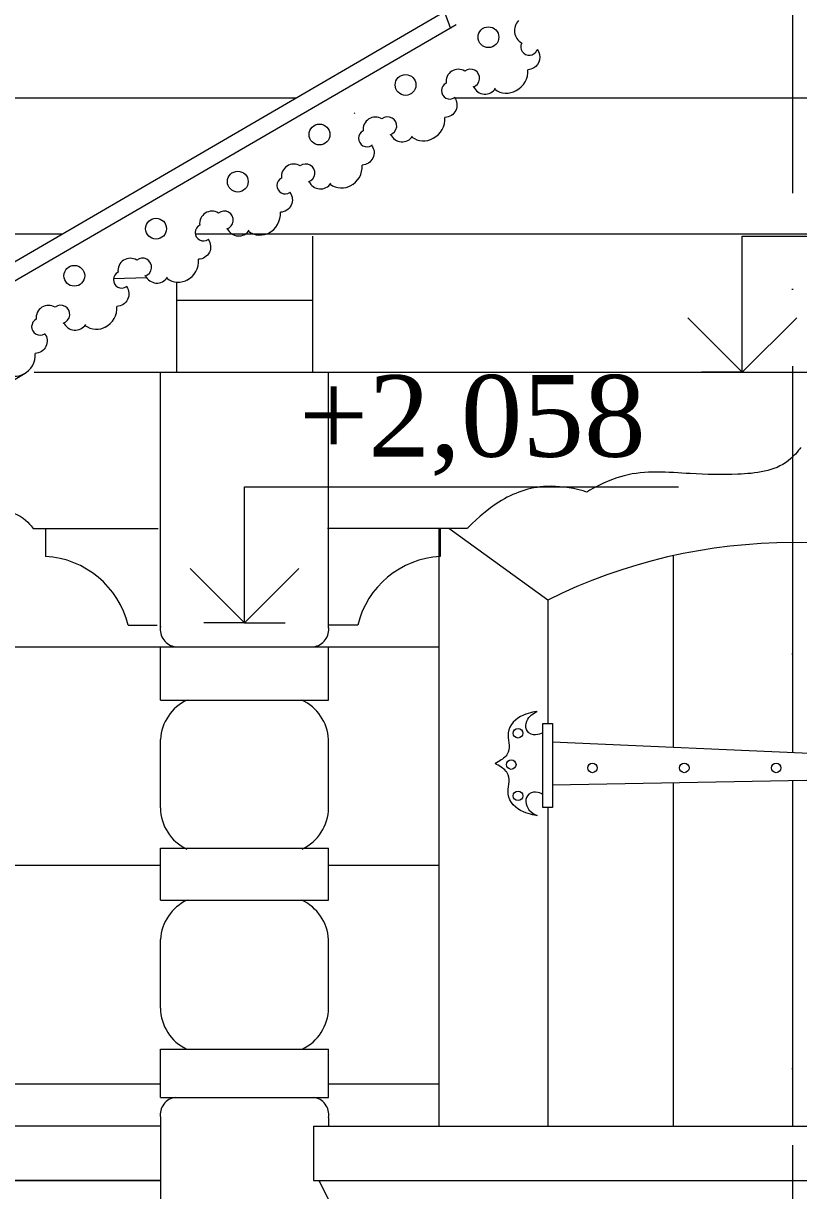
# Model space of a CAD drawing. Header units: millimetres. Extents: x 2399 to 111977, y 1313 to 59551.
# Drawn here: x 14131 to 15557, y 32782 to 34928 of the extents above; entities that cross this region are included whole.
import ezdxf

# ---------------------------------------------------------------- set-up
doc = ezdxf.new("R2010")
doc.units = ezdxf.units.MM
doc.linetypes.add('Штрихпунктирная', pattern=[670.277762, 352.777767, -176.388884, 0, -141.111112])
doc.layers.add('dim Level', color=7, linetype='Continuous', lineweight=13)
doc.layers.add('main line', color=7, linetype='Continuous', lineweight=13)
doc.layers.add('hatch1', color=7, linetype='Continuous', lineweight=20, true_color=0x6a6a6a)
doc.styles.add('СГЕНЕРИР_СТИЛЬ_1', font='georgia.ttf')

msp = doc.modelspace()

# ---------------------------------------------------------------- linework, layer by layer
at = {"layer": 'dim Level', "color": 7, "linetype": 'Continuous', "lineweight": 13}
for p, q in [((15452.9536, 34286.9612), (15452.9536, 34536.9612)), ((15452.9536, 34536.9612), (16204.5911, 34536.9612)), ((15452.9536, 34286.9612), (15352.9536, 34386.9612)), ((15552.9536, 34386.9612), (15452.9536, 34286.9612)), ((15452.9536, 34286.9612), (15377.9536, 34286.9612)), ((15452.9536, 34286.9612), (15527.9536, 34286.9612)), ((14537.768, 33826.3403), (14537.768, 34076.3403)), ((14537.768, 34076.3403), (15335.9505, 34076.3403)), ((14537.768, 33826.3403), (14437.768, 33926.3403)), ((14637.768, 33926.3403), (14537.768, 33826.3403)), ((14537.768, 33826.3403), (14462.768, 33826.3403)), ((14537.768, 33826.3403), (14612.768, 33826.3403))]:
    msp.add_line(p, q, dxfattribs=at)
at = {"layer": 'hatch1', "color": 251, "linetype": 'Continuous', "lineweight": 20, "true_color": 0x6a6a6a}
for p, q in [((14895.2827, 33999.7568), (14895.2827, 32901.1482)), ((15095.2827, 33868.1024), (14913.3049, 33999.7568)), ((15545.2827, 33973.5881), (15545.2827, 33588.1714)), ((15326.1849, 33949.6004), (15326.1849, 33597.8761)), ((15095.2827, 33868.1024), (15095.2827, 33641.1378)), ((13301.1896, 33782.3665), (14385.1734, 33782.3665)), ((14692.303, 33782.2105), (14895.2827, 33782.2105)), ((15086.4676, 33641.1378), (15103.9781, 33641.1378)), ((15086.4676, 33486.4618), (15086.4676, 33641.1378)), ((15103.9781, 33641.1378), (15103.9781, 33486.4618)), ((15103.9781, 33607.7185), (15815.3976, 33576.207)), ((15103.9781, 33528.5627), (15815.3976, 33541.1302)), ((15326.1849, 33532.488), (15326.1849, 32900.9055)), ((15545.2827, 33536.3585), (15545.2827, 32901.1482)), ((15103.9781, 33486.4618), (15086.4676, 33486.4618)), ((15095.2827, 33486.4618), (15095.2827, 32901.1482)), ((13274.1843, 33380.5109), (14383.1905, 33380.5109)), ((14692.303, 33380.5109), (14895.2827, 33380.5109)), ((13274.1843, 32978.6595), (14383.1905, 32978.6595)), ((14692.303, 32978.6595), (14895.2827, 32978.6595))]:
    msp.add_line(p, q, dxfattribs=at)
for centre in [(15040.6352, 33623.1341), (15028.2949, 33565.5164), (15177.5311, 33559.4268), (15346.3987, 33559.4268), (15515.2664, 33559.4268), (15040.6352, 33508.1486)]:
    msp.add_circle(centre, 8.701, dxfattribs=at)
msp.add_arc((15545.2827, 32960.9995), 1012.5886, 63.6146861, 116.3853139, dxfattribs=at)
for points, knots in [([(15075.579, 33663.058), (15075.579, 33663.058), (15062.4677, 33661.5888), (15050.5831, 33656.3604), (15036.5359, 33650.1806), (15024.4229, 33638.9418), (15022.7618, 33623.8902), (15021.4274, 33611.7999), (15027.3327, 33599.4185), (15022.7618, 33588.2832), (15019.8812, 33581.2657), (15013.5508, 33576.5855), (15007.0353, 33572.5567), (15002.7931, 33569.9336), (14998.4303, 33567.5124), (14998.4303, 33567.5124)], [0, 0, 0, 0, 1, 1, 1, 2, 2, 2, 3, 3, 3, 4, 4, 4, 5, 5, 5, 5]), ([(15085.6387, 33623.8902), (15085.6387, 33623.8902), (15070.9167, 33615.3126), (15060.7427, 33623.8902), (15052.4424, 33630.8881), (15053.7778, 33643.7257), (15060.7427, 33652.3759), (15066.5334, 33659.5679), (15075.579, 33663.058), (15075.579, 33663.058)], [0, 0, 0, 0, 1, 1, 1, 2, 2, 2, 3, 3, 3, 3]), ([(15075.579, 33471.9667), (15075.579, 33471.9667), (15062.4677, 33473.4359), (15050.5831, 33478.6643), (15036.5359, 33484.8441), (15024.4229, 33496.0829), (15022.7618, 33511.1345), (15021.4274, 33523.2248), (15027.3327, 33535.6062), (15022.7618, 33546.7416), (15019.8812, 33553.759), (15013.5508, 33558.4392), (15007.0353, 33562.468), (15002.7931, 33565.0911), (14998.4303, 33567.5124), (14998.4303, 33567.5124)], [0, 0, 0, 0, 1, 1, 1, 2, 2, 2, 3, 3, 3, 4, 4, 4, 5, 5, 5, 5]), ([(15085.6387, 33511.1345), (15085.6387, 33511.1345), (15070.9167, 33519.7121), (15060.7427, 33511.1345), (15052.4424, 33504.1366), (15053.7778, 33491.299), (15060.7427, 33482.6488), (15066.5334, 33475.4568), (15075.579, 33471.9667), (15075.579, 33471.9667)], [0, 0, 0, 0, 1, 1, 1, 2, 2, 2, 3, 3, 3, 3])]:
    msp.add_open_spline(points, degree=3, knots=knots, dxfattribs=at)
at = {"layer": 'main line', "color": 7, "linetype": 'Штрихпунктирная', "lineweight": 13}
for p, q in [((15545.2827, 57761.4746), (15545.2827, 33588.1714)), ((15545.2827, 33536.3585), (15545.2827, 30677.4497))]:
    msp.add_line(p, q, dxfattribs=at)
at = {"layer": 'main line', "color": 7, "linetype": 'Continuous', "lineweight": 13}
for p, q in [((14917.2782, 34918.0722), (14759.3989, 35357.6084)), ((14913.9611, 34954.0695), (12133.6073, 33338.9303)), ((14926.7265, 34925.812), (12053.0658, 33256.4697)), ((13114.4113, 34791.1796), (14633.557, 34791.1796)), ((14923.9625, 34791.1796), (16166.6029, 34791.1796)), ((13159.3304, 34541.1796), (14203.1987, 34541.1796)), ((14447.212, 34541.1796), (16512.226, 34541.1796)), ((14662.7467, 34536.9612), (14662.7467, 34286.9612)), ((14358.2858, 34460.2278), (14296.8474, 34458.7444)), ((14412.7467, 34452.5213), (14412.7467, 34286.9612)), ((14412.7467, 34419.1327), (14662.7467, 34419.1327)), ((12882.0656, 33529.5245), (14131.1901, 34283.0751)), ((14151.2202, 34286.9612), (16939.3452, 34286.9612)), ((14383.2393, 33816.6782), (14383.2393, 34286.9612)), ((14692.3518, 33816.6782), (14692.3518, 34286.9612)), ((14171.9092, 33999.7568), (14171.9092, 33948.2269)), ((14947.5502, 33999.7568), (14690.3301, 33999.7568)), ((14897.7053, 33999.7568), (14897.7053, 33948.2269)), ((14323.7674, 33821.7053), (14377.2627, 33821.7053)), ((14745.8471, 33821.7053), (14692.3518, 33821.7053)), ((14383.1905, 33782.2105), (14692.303, 33782.2105)), ((14383.1905, 33684.2955), (14383.1905, 33782.2105)), ((14692.303, 33684.2955), (14692.303, 33782.2105)), ((14383.1905, 33684.2955), (14692.303, 33684.2955)), ((14383.1905, 33485.9539), (14383.1905, 33611.7488)), ((14692.303, 33485.9539), (14692.303, 33611.7488)), ((14692.303, 33485.9539), (14692.303, 33611.7488)), ((14383.1905, 33412.0655), (14692.303, 33412.0655)), ((14383.1905, 33316.3832), (14383.1905, 33412.0655)), ((14692.303, 33316.3832), (14692.303, 33412.0655)), ((14383.1905, 33316.3832), (14692.303, 33316.3832)), ((14383.1905, 33118.0417), (14383.1905, 33243.8365)), ((14692.303, 33118.0417), (14692.303, 33243.8365)), ((14692.303, 33118.0417), (14692.303, 33243.8365)), ((14383.1905, 33042.471), (14692.303, 33042.471)), ((14383.1905, 32953.7977), (14383.1905, 33042.471)), ((14692.303, 32953.7977), (14692.303, 33042.471)), ((14383.1905, 32953.7977), (14692.303, 32953.7977)), ((14383.1905, 32901.1482), (12876.4631, 32901.1482)), ((14383.1905, 32916.8578), (14383.1905, 32901.1482)), ((14383.1905, 32901.1482), (14383.1905, 32762.5465)), ((14664.4829, 32901.1482), (14664.4829, 32801.1482)), ((14664.4829, 32901.1482), (16424.568, 32901.1482)), ((14692.303, 32916.8578), (14692.303, 32901.1482)), ((12879.7428, 32801.2773), (14383.1905, 32801.2773)), ((14383.1905, 32801.2773), (12879.7428, 32801.2773)), ((14664.4829, 32801.1482), (16424.568, 32801.1482)), ((14692.303, 32766.1082), (14675.2242, 32801.1482))]:
    msp.add_line(p, q, dxfattribs=at)
at = {"layer": 'main line', "color": 7, "linetype": 'Continuous', "lineweight": 13, "flags": 128}
for points in [[(15041.4346, 34933.4223, 0.481155446), (15047.4842, 34891.9329, 1.043553113), (15075.3477, 34878.9919)], [(15047.4842, 34891.9329, 1.043553113), (15075.3477, 34878.9919)], [(15047.4842, 34891.9329, 1.043553113), (15075.3477, 34878.9919)], [(15047.4842, 34891.9329, 1.043553113), (15075.3477, 34878.9919)], [(15047.4842, 34891.9329, 1.043553113), (15075.3477, 34878.9919)], [(15047.4842, 34891.9329, 1.043553113), (15075.3477, 34878.9919)], [(15075.7763, 34879.1103, 0.01131157), (15076.3609, 34879.4873, -0.443224428), (15069.6723, 34846.3011)], [(15075.7763, 34879.1103, 0.01131157), (15076.3609, 34879.4873, -0.443224428), (15069.6723, 34846.3011)], [(15075.7763, 34879.1103, 0.01131157), (15076.3609, 34879.4873, -0.443224428), (15069.6723, 34846.3011)], [(15075.7763, 34879.1103, 0.01131157), (15076.3609, 34879.4873, -0.443224428), (15069.6723, 34846.3011)], [(15075.7763, 34879.1103, 0.01131157), (15076.3609, 34879.4873, -0.443224428), (15069.6723, 34846.3011)], [(15075.7763, 34879.1103, 0.01131157), (15076.3609, 34879.4873, -0.443224428), (15069.6723, 34846.3011)], [(15077.3987, 34880.0851, -0.017938026), (15076.5054, 34879.2892)], [(15077.3987, 34880.0851, -0.017938026), (15076.5054, 34879.2892)], [(15077.3987, 34880.0851, -0.017938026), (15076.5054, 34879.2892)], [(15077.3987, 34880.0851, -0.017938026), (15076.5054, 34879.2892)], [(15077.3987, 34880.0851, -0.017938026), (15076.5054, 34879.2892)], [(15077.3987, 34880.0851, -0.017938026), (15076.5054, 34879.2892)], [(14958.0171, 34811.3292, 1.219803903), (14942.9458, 34840.3638, 0.63216014), (14908.4455, 34818.1879, 1.067465283), (14923.9625, 34791.7159, -0.60309642), (14906.3888, 34755.3226)], [(14958.0171, 34811.3292, 1.219803903), (14942.9458, 34840.3638, 0.63216014), (14908.4455, 34818.1879, 1.067465283), (14923.9625, 34791.7159, -0.60309642), (14906.3888, 34755.3226)], [(14958.0171, 34811.3292, 1.219803903), (14942.9458, 34840.3638, 0.63216014), (14908.4455, 34818.1879, 1.067465283), (14923.9625, 34791.7159, -0.60309642), (14906.3888, 34755.3226)], [(14958.0171, 34811.3292, 1.219803903), (14942.9458, 34840.3638, 0.63216014), (14908.4455, 34818.1879, 1.067465283), (14923.9625, 34791.7159, -0.60309642), (14906.3888, 34755.3226)], [(14958.0171, 34811.3292, 1.219803903), (14942.9458, 34840.3638, 0.63216014), (14908.4455, 34818.1879, 1.067465283), (14923.9625, 34791.7159, -0.60309642), (14906.3888, 34755.3226)], [(14958.0171, 34811.3292, 1.219803903), (14942.9458, 34840.3638, 0.63216014), (14908.4455, 34818.1879, 1.067465283), (14923.9625, 34791.7159, -0.60309642), (14906.3888, 34755.3226)], [(15037.0719, 34804.8031, 0.304535594), (15058.7872, 34843.094)], [(15037.0719, 34804.8031, 0.304535594), (15058.7872, 34843.094)], [(15037.0719, 34804.8031, 0.304535594), (15058.7872, 34843.094)], [(15037.0719, 34804.8031, 0.304535594), (15058.7872, 34843.094)], [(15037.0719, 34804.8031, 0.304535594), (15058.7872, 34843.094)], [(15037.0719, 34804.8031, 0.304535594), (15058.7872, 34843.094)], [(15069.6723, 34846.3011, -0.126150952), (15058.7872, 34843.094)], [(15069.6723, 34846.3011, -0.126150952), (15058.7872, 34843.094)], [(15069.6723, 34846.3011, -0.126150952), (15058.7872, 34843.094)], [(15069.6723, 34846.3011, -0.126150952), (15058.7872, 34843.094)], [(15069.6723, 34846.3011, -0.126150952), (15058.7872, 34843.094)], [(15069.6723, 34846.3011, -0.126150952), (15058.7872, 34843.094)], [(14959.055, 34811.9269, 0.60309642), (14999.353, 34808.8638)], [(14959.055, 34811.9269, 0.60309642), (14999.353, 34808.8638)], [(14959.055, 34811.9269, 0.60309642), (14999.353, 34808.8638)], [(14959.055, 34811.9269, 0.60309642), (14999.353, 34808.8638)], [(14959.055, 34811.9269, 0.60309642), (14999.353, 34808.8638)], [(14959.055, 34811.9269, 0.60309642), (14999.353, 34808.8638)], [(14998.0123, 34806.9551, 0.304535594), (15037.0719, 34804.8031)], [(14998.0123, 34806.9551, 0.304535594), (15037.0719, 34804.8031)], [(14998.0123, 34806.9551, 0.304535594), (15037.0719, 34804.8031)], [(14998.0123, 34806.9551, 0.304535594), (15037.0719, 34804.8031)], [(14998.0123, 34806.9551, 0.304535594), (15037.0719, 34804.8031)], [(14998.0123, 34806.9551, 0.304535594), (15037.0719, 34804.8031)], [(14925.0003, 34792.3137, -0.017938026), (14924.107, 34791.5178)], [(14925.0003, 34792.3137, -0.017938026), (14924.107, 34791.5178)], [(14925.0003, 34792.3137, -0.017938026), (14924.107, 34791.5178)], [(14925.0003, 34792.3137, -0.017938026), (14924.107, 34791.5178)], [(14925.0003, 34792.3137, -0.017938026), (14924.107, 34791.5178)], [(14925.0003, 34792.3137, -0.017938026), (14924.107, 34791.5178)], [(14740.4497, 34763.7406, -0.017938026), (14739.7085, 34762.8013)], [(14740.4497, 34763.7406, -0.017938026), (14739.7085, 34762.8013)], [(14740.4497, 34763.7406, -0.017938026), (14739.7085, 34762.8013)], [(14740.4497, 34763.7406, -0.017938026), (14739.7085, 34762.8013)], [(14740.4497, 34763.7406, -0.017938026), (14739.7085, 34762.8013)], [(14740.4497, 34763.7406, -0.017938026), (14739.7085, 34762.8013)], [(14805.6187, 34723.5578, 1.219803903), (14790.5474, 34752.5924, 0.63216014), (14756.047, 34730.4165, 1.067465283), (14771.564, 34703.9445, -0.60309642), (14753.9904, 34667.5511)], [(14805.6187, 34723.5578, 1.219803903), (14790.5474, 34752.5924, 0.63216014), (14756.047, 34730.4165, 1.067465283), (14771.564, 34703.9445, -0.60309642), (14753.9904, 34667.5511)], [(14805.6187, 34723.5578, 1.219803903), (14790.5474, 34752.5924, 0.63216014), (14756.047, 34730.4165, 1.067465283), (14771.564, 34703.9445, -0.60309642), (14753.9904, 34667.5511)], [(14805.6187, 34723.5578, 1.219803903), (14790.5474, 34752.5924, 0.63216014), (14756.047, 34730.4165, 1.067465283), (14771.564, 34703.9445, -0.60309642), (14753.9904, 34667.5511)], [(14805.6187, 34723.5578, 1.219803903), (14790.5474, 34752.5924, 0.63216014), (14756.047, 34730.4165, 1.067465283), (14771.564, 34703.9445, -0.60309642), (14753.9904, 34667.5511)], [(14805.6187, 34723.5578, 1.219803903), (14790.5474, 34752.5924, 0.63216014), (14756.047, 34730.4165, 1.067465283), (14771.564, 34703.9445, -0.60309642), (14753.9904, 34667.5511)], [(14884.6735, 34717.0317, 0.304535594), (14906.3888, 34755.3226)], [(14884.6735, 34717.0317, 0.304535594), (14906.3888, 34755.3226)], [(14884.6735, 34717.0317, 0.304535594), (14906.3888, 34755.3226)], [(14884.6735, 34717.0317, 0.304535594), (14906.3888, 34755.3226)], [(14884.6735, 34717.0317, 0.304535594), (14906.3888, 34755.3226)], [(14884.6735, 34717.0317, 0.304535594), (14906.3888, 34755.3226)], [(14806.6566, 34724.1555, 0.60309642), (14846.9546, 34721.0924)], [(14806.6566, 34724.1555, 0.60309642), (14846.9546, 34721.0924)], [(14806.6566, 34724.1555, 0.60309642), (14846.9546, 34721.0924)], [(14806.6566, 34724.1555, 0.60309642), (14846.9546, 34721.0924)], [(14806.6566, 34724.1555, 0.60309642), (14846.9546, 34721.0924)], [(14806.6566, 34724.1555, 0.60309642), (14846.9546, 34721.0924)], [(14772.6019, 34704.5423, -0.017938026), (14771.7086, 34703.7464)], [(14772.6019, 34704.5423, -0.017938026), (14771.7086, 34703.7464)], [(14772.6019, 34704.5423, -0.017938026), (14771.7086, 34703.7464)], [(14772.6019, 34704.5423, -0.017938026), (14771.7086, 34703.7464)], [(14772.6019, 34704.5423, -0.017938026), (14771.7086, 34703.7464)], [(14772.6019, 34704.5423, -0.017938026), (14771.7086, 34703.7464)], [(14845.6139, 34719.1837, 0.304535594), (14884.6735, 34717.0317)], [(14845.6139, 34719.1837, 0.304535594), (14884.6735, 34717.0317)], [(14845.6139, 34719.1837, 0.304535594), (14884.6735, 34717.0317)], [(14845.6139, 34719.1837, 0.304535594), (14884.6735, 34717.0317)], [(14845.6139, 34719.1837, 0.304535594), (14884.6735, 34717.0317)], [(14845.6139, 34719.1837, 0.304535594), (14884.6735, 34717.0317)], [(14655.3474, 34637.0115, 1.219803903), (14640.2762, 34666.0461, 0.63216014), (14605.7758, 34643.8702, 1.067465283), (14621.2928, 34617.3982, -0.60309642), (14603.7191, 34581.0049)], [(14655.3474, 34637.0115, 1.219803903), (14640.2762, 34666.0461, 0.63216014), (14605.7758, 34643.8702, 1.067465283), (14621.2928, 34617.3982, -0.60309642), (14603.7191, 34581.0049)], [(14655.3474, 34637.0115, 1.219803903), (14640.2762, 34666.0461, 0.63216014), (14605.7758, 34643.8702, 1.067465283), (14621.2928, 34617.3982, -0.60309642), (14603.7191, 34581.0049)], [(14655.3474, 34637.0115, 1.219803903), (14640.2762, 34666.0461, 0.63216014), (14605.7758, 34643.8702, 1.067465283), (14621.2928, 34617.3982, -0.60309642), (14603.7191, 34581.0049)], [(14655.3474, 34637.0115, 1.219803903), (14640.2762, 34666.0461, 0.63216014), (14605.7758, 34643.8702, 1.067465283), (14621.2928, 34617.3982, -0.60309642), (14603.7191, 34581.0049)], [(14655.3474, 34637.0115, 1.219803903), (14640.2762, 34666.0461, 0.63216014), (14605.7758, 34643.8702, 1.067465283), (14621.2928, 34617.3982, -0.60309642), (14603.7191, 34581.0049)], [(14732.2751, 34629.2603, 0.304535594), (14753.9904, 34667.5511)], [(14732.2751, 34629.2603, 0.304535594), (14753.9904, 34667.5511)], [(14732.2751, 34629.2603, 0.304535594), (14753.9904, 34667.5511)], [(14732.2751, 34629.2603, 0.304535594), (14753.9904, 34667.5511)], [(14732.2751, 34629.2603, 0.304535594), (14753.9904, 34667.5511)], [(14732.2751, 34629.2603, 0.304535594), (14753.9904, 34667.5511)], [(14656.3853, 34637.6092, 0.60309642), (14696.6833, 34634.5461)], [(14656.3853, 34637.6092, 0.60309642), (14696.6833, 34634.5461)], [(14656.3853, 34637.6092, 0.60309642), (14696.6833, 34634.5461)], [(14656.3853, 34637.6092, 0.60309642), (14696.6833, 34634.5461)], [(14656.3853, 34637.6092, 0.60309642), (14696.6833, 34634.5461)], [(14656.3853, 34637.6092, 0.60309642), (14696.6833, 34634.5461)], [(14622.3307, 34617.996, -0.017938026), (14621.4373, 34617.2001)], [(14622.3307, 34617.996, -0.017938026), (14621.4373, 34617.2001)], [(14622.3307, 34617.996, -0.017938026), (14621.4373, 34617.2001)], [(14622.3307, 34617.996, -0.017938026), (14621.4373, 34617.2001)], [(14622.3307, 34617.996, -0.017938026), (14621.4373, 34617.2001)], [(14622.3307, 34617.996, -0.017938026), (14621.4373, 34617.2001)], [(14695.3426, 34632.6374, 0.304535594), (14734.4022, 34630.4854)], [(14695.3426, 34632.6374, 0.304535594), (14734.4022, 34630.4854)], [(14695.3426, 34632.6374, 0.304535594), (14734.4022, 34630.4854)], [(14695.3426, 34632.6374, 0.304535594), (14734.4022, 34630.4854)], [(14695.3426, 34632.6374, 0.304535594), (14734.4022, 34630.4854)], [(14695.3426, 34632.6374, 0.304535594), (14734.4022, 34630.4854)], [(14505.0762, 34550.4652, 1.219803903), (14490.0049, 34579.4998, 0.63216014), (14455.5045, 34557.3239, 1.067465283), (14471.0216, 34530.8519, -0.60309642), (14453.4479, 34494.4586)], [(14505.0762, 34550.4652, 1.219803903), (14490.0049, 34579.4998, 0.63216014), (14455.5045, 34557.3239, 1.067465283), (14471.0216, 34530.8519, -0.60309642), (14453.4479, 34494.4586)], [(14505.0762, 34550.4652, 1.219803903), (14490.0049, 34579.4998, 0.63216014), (14455.5045, 34557.3239, 1.067465283), (14471.0216, 34530.8519, -0.60309642), (14453.4479, 34494.4586)], [(14505.0762, 34550.4652, 1.219803903), (14490.0049, 34579.4998, 0.63216014), (14455.5045, 34557.3239, 1.067465283), (14471.0216, 34530.8519, -0.60309642), (14453.4479, 34494.4586)], [(14505.0762, 34550.4652, 1.219803903), (14490.0049, 34579.4998, 0.63216014), (14455.5045, 34557.3239, 1.067465283), (14471.0216, 34530.8519, -0.60309642), (14453.4479, 34494.4586)], [(14505.0762, 34550.4652, 1.219803903), (14490.0049, 34579.4998, 0.63216014), (14455.5045, 34557.3239, 1.067465283), (14471.0216, 34530.8519, -0.60309642), (14453.4479, 34494.4586)], [(14582.0038, 34542.714, 0.304535594), (14603.7191, 34581.0049)], [(14582.0038, 34542.714, 0.304535594), (14603.7191, 34581.0049)], [(14582.0038, 34542.714, 0.304535594), (14603.7191, 34581.0049)], [(14582.0038, 34542.714, 0.304535594), (14603.7191, 34581.0049)], [(14582.0038, 34542.714, 0.304535594), (14603.7191, 34581.0049)], [(14582.0038, 34542.714, 0.304535594), (14603.7191, 34581.0049)], [(14506.1141, 34551.0629, 0.60309642), (14546.4121, 34547.9998)], [(14506.1141, 34551.0629, 0.60309642), (14546.4121, 34547.9998)], [(14506.1141, 34551.0629, 0.60309642), (14546.4121, 34547.9998)], [(14506.1141, 34551.0629, 0.60309642), (14546.4121, 34547.9998)], [(14506.1141, 34551.0629, 0.60309642), (14546.4121, 34547.9998)], [(14506.1141, 34551.0629, 0.60309642), (14546.4121, 34547.9998)], [(14472.0594, 34531.4497, -0.017938026), (14471.1661, 34530.6538)], [(14472.0594, 34531.4497, -0.017938026), (14471.1661, 34530.6538)], [(14472.0594, 34531.4497, -0.017938026), (14471.1661, 34530.6538)], [(14472.0594, 34531.4497, -0.017938026), (14471.1661, 34530.6538)], [(14472.0594, 34531.4497, -0.017938026), (14471.1661, 34530.6538)], [(14472.0594, 34531.4497, -0.017938026), (14471.1661, 34530.6538)], [(14545.0714, 34546.0911, 0.304535594), (14584.131, 34543.9391)], [(14545.0714, 34546.0911, 0.304535594), (14584.131, 34543.9391)], [(14545.0714, 34546.0911, 0.304535594), (14584.131, 34543.9391)], [(14545.0714, 34546.0911, 0.304535594), (14584.131, 34543.9391)], [(14545.0714, 34546.0911, 0.304535594), (14584.131, 34543.9391)], [(14545.0714, 34546.0911, 0.304535594), (14584.131, 34543.9391)], [(14354.8049, 34463.9189, 1.219803903), (14339.7337, 34492.9535, 0.63216014), (14305.2333, 34470.7776, 1.067465283), (14320.7503, 34444.3056, -0.60309642), (14303.1766, 34407.9123)], [(14354.8049, 34463.9189, 1.219803903), (14339.7337, 34492.9535, 0.63216014), (14305.2333, 34470.7776, 1.067465283), (14320.7503, 34444.3056, -0.60309642), (14303.1766, 34407.9123)], [(14354.8049, 34463.9189, 1.219803903), (14339.7337, 34492.9535, 0.63216014), (14305.2333, 34470.7776, 1.067465283), (14320.7503, 34444.3056, -0.60309642), (14303.1766, 34407.9123)], [(14354.8049, 34463.9189, 1.219803903), (14339.7337, 34492.9535, 0.63216014), (14305.2333, 34470.7776, 1.067465283), (14320.7503, 34444.3056, -0.60309642), (14303.1766, 34407.9123)], [(14354.8049, 34463.9189, 1.219803903), (14339.7337, 34492.9535, 0.63216014), (14305.2333, 34470.7776, 1.067465283), (14320.7503, 34444.3056, -0.60309642), (14303.1766, 34407.9123)], [(14354.8049, 34463.9189, 1.219803903), (14339.7337, 34492.9535, 0.63216014), (14305.2333, 34470.7776, 1.067465283), (14320.7503, 34444.3056, -0.60309642), (14303.1766, 34407.9123)], [(14431.7326, 34456.1677, 0.304535594), (14453.4479, 34494.4586)], [(14431.7326, 34456.1677, 0.304535594), (14453.4479, 34494.4586)], [(14431.7326, 34456.1677, 0.304535594), (14453.4479, 34494.4586)], [(14431.7326, 34456.1677, 0.304535594), (14453.4479, 34494.4586)], [(14431.7326, 34456.1677, 0.304535594), (14453.4479, 34494.4586)], [(14431.7326, 34456.1677, 0.304535594), (14453.4479, 34494.4586)], [(14355.8428, 34464.5166, 0.60309642), (14396.1408, 34461.4535)], [(14355.8428, 34464.5166, 0.60309642), (14396.1408, 34461.4535)], [(14355.8428, 34464.5166, 0.60309642), (14396.1408, 34461.4535)], [(14355.8428, 34464.5166, 0.60309642), (14396.1408, 34461.4535)], [(14355.8428, 34464.5166, 0.60309642), (14396.1408, 34461.4535)], [(14355.8428, 34464.5166, 0.60309642), (14396.1408, 34461.4535)], [(14321.7882, 34444.9034, -0.017938026), (14320.8948, 34444.1075)], [(14321.7882, 34444.9034, -0.017938026), (14320.8948, 34444.1075)], [(14321.7882, 34444.9034, -0.017938026), (14320.8948, 34444.1075)], [(14321.7882, 34444.9034, -0.017938026), (14320.8948, 34444.1075)], [(14321.7882, 34444.9034, -0.017938026), (14320.8948, 34444.1075)], [(14321.7882, 34444.9034, -0.017938026), (14320.8948, 34444.1075)], [(14394.8001, 34459.5448, 0.304535594), (14433.8597, 34457.3928)], [(14394.8001, 34459.5448, 0.304535594), (14433.8597, 34457.3928)], [(14394.8001, 34459.5448, 0.304535594), (14433.8597, 34457.3928)], [(14394.8001, 34459.5448, 0.304535594), (14433.8597, 34457.3928)], [(14394.8001, 34459.5448, 0.304535594), (14433.8597, 34457.3928)], [(14394.8001, 34459.5448, 0.304535594), (14433.8597, 34457.3928)], [(14204.5337, 34377.3726, 1.219803903), (14189.4624, 34406.4072, 0.63216014), (14154.9621, 34384.2313, 1.067465283), (14170.4791, 34357.7593, -0.60309642), (14152.9054, 34321.366)], [(14204.5337, 34377.3726, 1.219803903), (14189.4624, 34406.4072, 0.63216014), (14154.9621, 34384.2313, 1.067465283), (14170.4791, 34357.7593, -0.60309642), (14152.9054, 34321.366)], [(14204.5337, 34377.3726, 1.219803903), (14189.4624, 34406.4072, 0.63216014), (14154.9621, 34384.2313, 1.067465283), (14170.4791, 34357.7593, -0.60309642), (14152.9054, 34321.366)], [(14204.5337, 34377.3726, 1.219803903), (14189.4624, 34406.4072, 0.63216014), (14154.9621, 34384.2313, 1.067465283), (14170.4791, 34357.7593, -0.60309642), (14152.9054, 34321.366)], [(14204.5337, 34377.3726, 1.219803903), (14189.4624, 34406.4072, 0.63216014), (14154.9621, 34384.2313, 1.067465283), (14170.4791, 34357.7593, -0.60309642), (14152.9054, 34321.366)], [(14204.5337, 34377.3726, 1.219803903), (14189.4624, 34406.4072, 0.63216014), (14154.9621, 34384.2313, 1.067465283), (14170.4791, 34357.7593, -0.60309642), (14152.9054, 34321.366)], [(14281.4613, 34369.6214, 0.304535594), (14303.1766, 34407.9123)], [(14281.4613, 34369.6214, 0.304535594), (14303.1766, 34407.9123)], [(14281.4613, 34369.6214, 0.304535594), (14303.1766, 34407.9123)], [(14281.4613, 34369.6214, 0.304535594), (14303.1766, 34407.9123)], [(14281.4613, 34369.6214, 0.304535594), (14303.1766, 34407.9123)], [(14281.4613, 34369.6214, 0.304535594), (14303.1766, 34407.9123)], [(14205.5716, 34377.9703, 0.60309642), (14245.8696, 34374.9072)], [(14205.5716, 34377.9703, 0.60309642), (14245.8696, 34374.9072)], [(14205.5716, 34377.9703, 0.60309642), (14245.8696, 34374.9072)], [(14205.5716, 34377.9703, 0.60309642), (14245.8696, 34374.9072)], [(14205.5716, 34377.9703, 0.60309642), (14245.8696, 34374.9072)], [(14205.5716, 34377.9703, 0.60309642), (14245.8696, 34374.9072)], [(14171.5169, 34358.3571, -0.017938026), (14170.6236, 34357.5612)], [(14171.5169, 34358.3571, -0.017938026), (14170.6236, 34357.5612)], [(14171.5169, 34358.3571, -0.017938026), (14170.6236, 34357.5612)], [(14171.5169, 34358.3571, -0.017938026), (14170.6236, 34357.5612)], [(14171.5169, 34358.3571, -0.017938026), (14170.6236, 34357.5612)], [(14171.5169, 34358.3571, -0.017938026), (14170.6236, 34357.5612)], [(14244.5289, 34372.9985, 0.304535594), (14283.5885, 34370.8465)], [(14244.5289, 34372.9985, 0.304535594), (14283.5885, 34370.8465)], [(14244.5289, 34372.9985, 0.304535594), (14283.5885, 34370.8465)], [(14244.5289, 34372.9985, 0.304535594), (14283.5885, 34370.8465)], [(14244.5289, 34372.9985, 0.304535594), (14283.5885, 34370.8465)], [(14244.5289, 34372.9985, 0.304535594), (14283.5885, 34370.8465)], [(14131.1901, 34283.0751, 0.304535594), (14152.9054, 34321.366)], [(14131.1901, 34283.0751, 0.304535594), (14152.9054, 34321.366)], [(14131.1901, 34283.0751, 0.304535594), (14152.9054, 34321.366)], [(14131.1901, 34283.0751, 0.304535594), (14152.9054, 34321.366)], [(14131.1901, 34283.0751, 0.304535594), (14152.9054, 34321.366)], [(14131.1901, 34283.0751, 0.304535594), (14152.9054, 34321.366)], [(14094.2576, 34286.4522, 0.304535594), (14133.3172, 34284.3002)], [(14094.2576, 34286.4522, 0.304535594), (14133.3172, 34284.3002)], [(14094.2576, 34286.4522, 0.304535594), (14133.3172, 34284.3002)], [(14094.2576, 34286.4522, 0.304535594), (14133.3172, 34284.3002)], [(14094.2576, 34286.4522, 0.304535594), (14133.3172, 34284.3002)], [(14094.2576, 34286.4522, 0.304535594), (14133.3172, 34284.3002)]]:
    msp.add_lwpolyline(points, format="xyb", dxfattribs=at)
at = {"layer": 'main line', "color": 7, "linetype": 'Continuous', "lineweight": 13}
for centre in [(14986.3272, 34902.7735), (14986.3272, 34902.7735), (14986.3272, 34902.7735), (14986.3272, 34902.7735), (14986.3272, 34902.7735), (14986.3272, 34902.7735), (14833.9288, 34815.0021), (14833.9288, 34815.0021), (14833.9288, 34815.0021), (14833.9288, 34815.0021), (14833.9288, 34815.0021), (14833.9288, 34815.0021), (14675.6994, 34723.8725), (14675.6994, 34723.8725), (14675.6994, 34723.8725), (14675.6994, 34723.8725), (14675.6994, 34723.8725), (14675.6994, 34723.8725), (14525.4282, 34637.3262), (14525.4282, 34637.3262), (14525.4282, 34637.3262), (14525.4282, 34637.3262), (14525.4282, 34637.3262), (14525.4282, 34637.3262), (14375.157, 34550.7799), (14375.157, 34550.7799), (14375.157, 34550.7799), (14375.157, 34550.7799), (14375.157, 34550.7799), (14375.157, 34550.7799), (14224.8857, 34464.2336), (14224.8857, 34464.2336), (14224.8857, 34464.2336), (14224.8857, 34464.2336), (14224.8857, 34464.2336), (14224.8857, 34464.2336)]:
    msp.add_circle(centre, 19.1338, dxfattribs=at)
for centre, radius, start, end in [((14162.4362, 33782.4618), 166.0355, 13.6715721, 86.7292828), ((14907.1783, 33782.4618), 166.0355, 93.2707172, 166.3284279), ((14414.8009, 33814.0013), 32.027, 170.7481888, 263.0374001), ((14660.6926, 33814.0013), 32.027, 276.9625999, 9.2518112), ((14468.4471, 33606.8848), 85.3953, 114.9741641, 176.7347332), ((14607.0464, 33606.8848), 85.3953, 3.2652668, 65.0258359), ((14467.6323, 33486.7826), 84.4459, 180.5622234, 244.7845931), ((14607.8612, 33486.7826), 84.4459, 295.2154069, 359.4377766), ((14468.4471, 33238.9725), 85.3953, 114.9741641, 176.7347332), ((14607.0464, 33238.9725), 85.3953, 3.2652668, 65.0258359), ((14467.6323, 33118.8703), 84.4459, 180.5622234, 244.7845931), ((14607.8612, 33118.8703), 84.4459, 295.2154069, 359.4377766), ((14414.8009, 32922.0069), 32.027, 96.9625999, 189.2518112), ((14660.6926, 32922.0069), 32.027, 350.7481888, 83.0374001)]:
    msp.add_arc(centre, radius, start, end, dxfattribs=at)
for points, knots in [([(15560.2667, 34148.5245), (15560.2667, 34148.5245), (15550.6779, 34134.507), (15537.529, 34124.1906), (15511.846, 34104.0401), (15477.5574, 34100.7447), (15444.6268, 34099.2975), (15415.4665, 34098.016), (15386.3141, 34098.5925), (15357.1699, 34100.4223), (15316.3713, 34102.9838), (15274.9888, 34106.8873), (15235.5289, 34096.6333), (15199.3444, 34087.2304), (15167.3367, 34066.7), (15167.3367, 34066.7)], [0, 0, 0, 0, 1, 1, 1, 2, 2, 2, 3, 3, 3, 4, 4, 4, 5, 5, 5, 5]), ([(15167.3367, 34066.7), (15167.3367, 34066.7), (15127.7653, 34079.9367), (15087.3304, 34076.6541), (15056.2652, 34074.1321), (15026.7124, 34062.2461), (15000.6567, 34045.0923), (14971.432, 34025.8523), (14947.5502, 33999.7568), (14947.5502, 33999.7568)], [0, 0, 0, 0, 1, 1, 1, 2, 2, 2, 3, 3, 3, 3]), ([(14009.5501, 34034.7101), (14009.5501, 34034.7101), (14045.3037, 34038.174), (14080.8548, 34034.7101), (14096.5007, 34033.1856), (14112.24, 34030.2861), (14125.5951, 34022.1269), (14139.595, 34013.5737), (14149.3633, 33999.7568), (14149.3633, 33999.7568)], [0, 0, 0, 0, 1, 1, 1, 2, 2, 2, 3, 3, 3, 3])]:
    msp.add_open_spline(points, degree=3, knots=knots, dxfattribs=at)
msp.add_open_spline([(14149.3633, 33999.7568), (14149.3633, 33999.7568), (14346.1384, 33999.7568), (14379.1401, 33999.7568)], degree=3, dxfattribs=at)

# ---------------------------------------------------------------- texts
at = {"layer": 'dim Level', "color": 7, "lineweight": 13, "insert": (14637.768, 34096.3403), "char_height": 150, "attachment_point": 7, "style": 'СГЕНЕРИР_СТИЛЬ_1'}
msp.add_mtext('\\A1;+2,058', dxfattribs=at)

doc.saveas('drawing.dxf')
